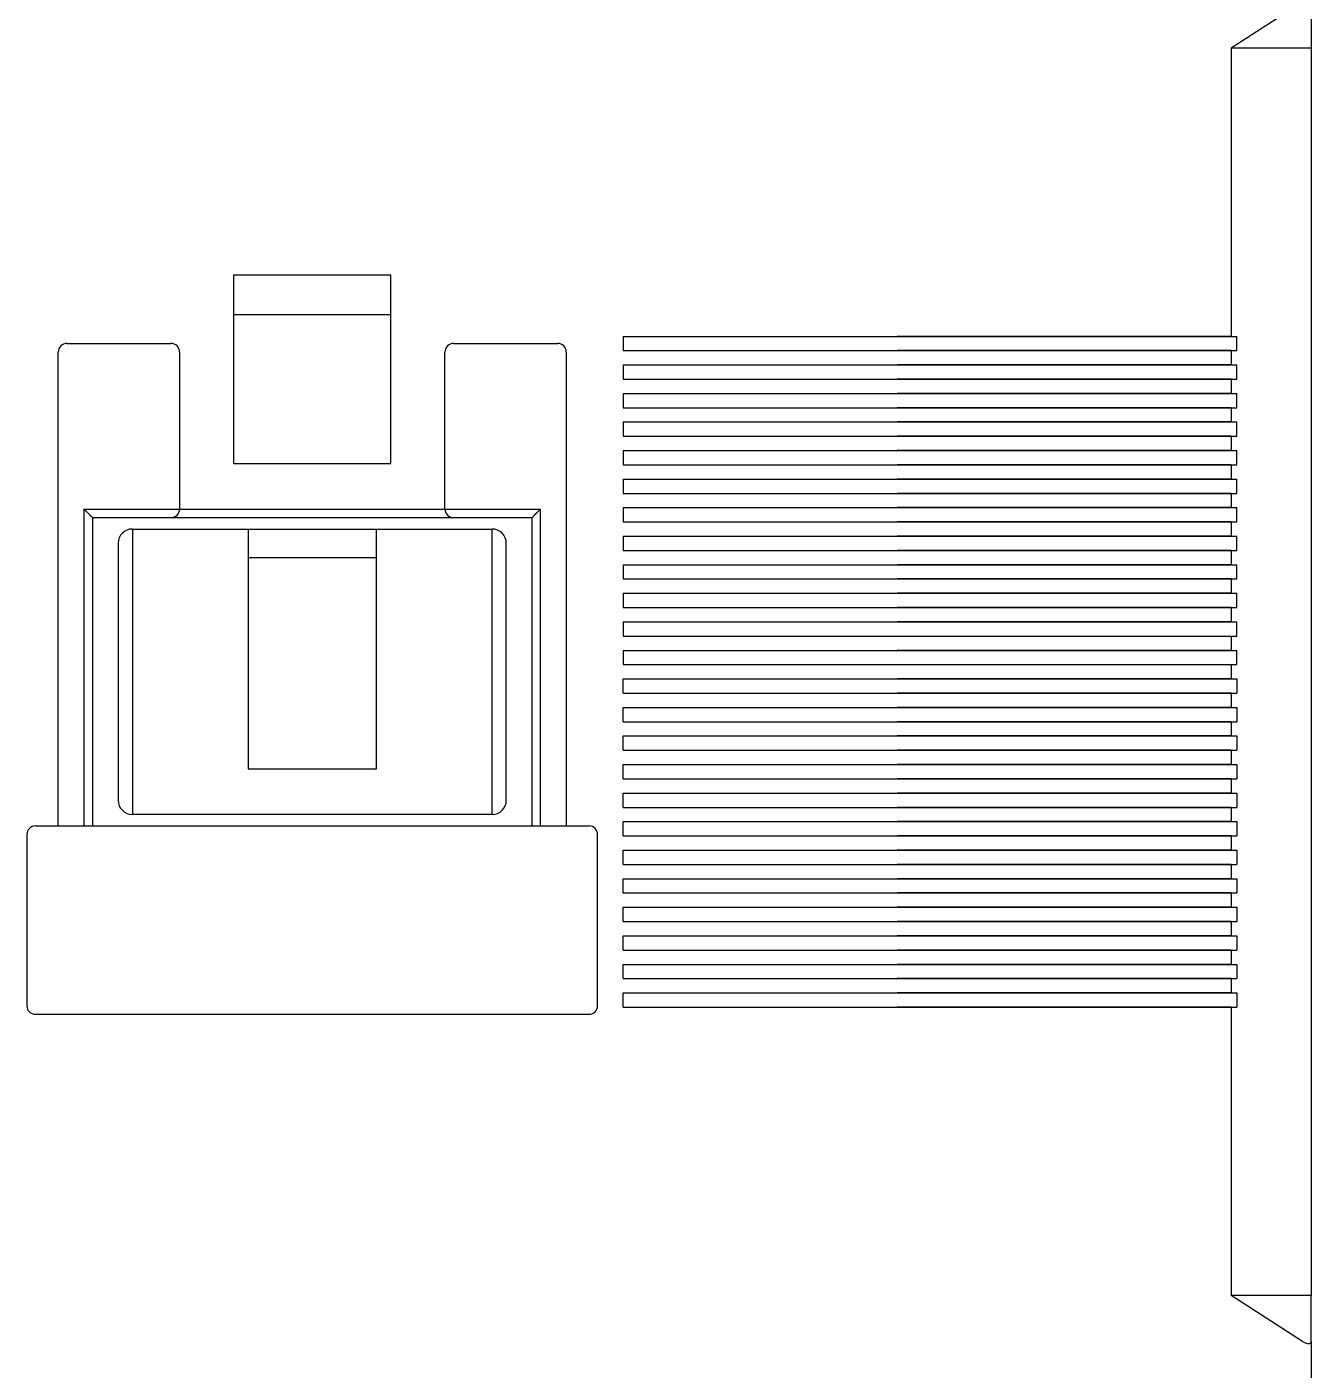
# Model space of a CAD drawing. Header units: millimetres. Extents: x -2567 to -2130, y -1703 to -1559.
# Drawn here: x -2541.66 to -2496.66, y -1655.57 to -1608.51 of the extents above; entities that cross this region are included whole.
import ezdxf

# ---------------------------------------------------------------- set-up
doc = ezdxf.new("R2010")
doc.units = ezdxf.units.MM

msp = doc.modelspace()

# ---------------------------------------------------------------- linework, layer by layer
at = {"color": 7, "linetype": 'Continuous'}
for p, q in [((-2496.959, -1607.644), (-2499.459, -1609.251)), ((-2496.659, -1607.644), (-2496.659, -1609.251)), ((-2496.659, -1609.251), (-2499.459, -1609.251)), ((-2499.459, -1609.251), (-2499.459, -1619.351)), ((-2499.459, -1609.251), (-2499.459, -1619.351)), ((-2499.459, -1609.251), (-2499.459, -1619.351)), ((-2496.659, -1609.251), (-2496.659, -1652.951)), ((-2534.409, -1623.801), (-2534.409, -1617.201)), ((-2534.409, -1617.201), (-2528.909, -1617.201)), ((-2528.909, -1623.801), (-2528.909, -1617.201)), ((-2528.909, -1618.601), (-2534.409, -1618.601)), ((-2540.259, -1619.601), (-2536.609, -1619.601)), ((-2526.709, -1619.601), (-2523.059, -1619.601)), ((-2520.759, -1619.351), (-2520.759, -1619.851)), ((-2520.759, -1619.351), (-2499.259, -1619.351)), ((-2499.459, -1619.351), (-2511.159, -1619.351)), ((-2499.459, -1619.351), (-2511.159, -1619.351)), ((-2499.459, -1619.351), (-2511.159, -1619.351)), ((-2499.459, -1619.351), (-2499.259, -1619.351)), ((-2499.459, -1619.351), (-2499.259, -1619.351)), ((-2499.459, -1619.351), (-2499.259, -1619.351)), ((-2499.259, -1619.851), (-2499.259, -1619.351)), ((-2499.259, -1619.851), (-2499.259, -1619.351)), ((-2499.259, -1619.851), (-2499.259, -1619.351)), ((-2540.559, -1636.501), (-2540.559, -1619.901)), ((-2536.309, -1619.901), (-2536.309, -1625.401)), ((-2527.009, -1625.401), (-2527.009, -1619.901)), ((-2522.759, -1619.901), (-2522.759, -1636.501)), ((-2520.759, -1619.851), (-2499.259, -1619.851)), ((-2499.459, -1619.851), (-2511.159, -1619.851)), ((-2499.459, -1619.851), (-2511.159, -1619.851)), ((-2499.459, -1619.851), (-2511.159, -1619.851)), ((-2499.459, -1619.851), (-2499.259, -1619.851)), ((-2499.459, -1619.851), (-2499.459, -1620.351)), ((-2499.459, -1619.851), (-2499.259, -1619.851)), ((-2499.459, -1619.851), (-2499.459, -1620.351)), ((-2499.459, -1619.851), (-2499.259, -1619.851)), ((-2499.459, -1619.851), (-2499.459, -1620.351)), ((-2520.759, -1620.351), (-2520.759, -1620.851)), ((-2520.759, -1620.351), (-2499.259, -1620.351)), ((-2499.459, -1620.351), (-2511.159, -1620.351)), ((-2499.459, -1620.351), (-2511.159, -1620.351)), ((-2499.459, -1620.351), (-2511.159, -1620.351)), ((-2499.459, -1620.351), (-2499.259, -1620.351)), ((-2499.459, -1620.351), (-2499.259, -1620.351)), ((-2499.459, -1620.351), (-2499.259, -1620.351)), ((-2499.259, -1620.851), (-2499.259, -1620.351)), ((-2499.259, -1620.851), (-2499.259, -1620.351)), ((-2499.259, -1620.851), (-2499.259, -1620.351)), ((-2520.759, -1620.851), (-2499.259, -1620.851)), ((-2499.459, -1620.851), (-2511.159, -1620.851)), ((-2499.459, -1620.851), (-2511.159, -1620.851)), ((-2499.459, -1620.851), (-2511.159, -1620.851)), ((-2499.459, -1620.851), (-2499.259, -1620.851)), ((-2499.459, -1620.851), (-2499.459, -1621.351)), ((-2499.459, -1620.851), (-2499.259, -1620.851)), ((-2499.459, -1620.851), (-2499.459, -1621.351)), ((-2499.459, -1620.851), (-2499.259, -1620.851)), ((-2499.459, -1620.851), (-2499.459, -1621.351)), ((-2520.759, -1621.351), (-2520.759, -1621.851)), ((-2520.759, -1621.351), (-2499.259, -1621.351)), ((-2499.459, -1621.351), (-2511.159, -1621.351)), ((-2499.459, -1621.351), (-2511.159, -1621.351)), ((-2499.459, -1621.351), (-2511.159, -1621.351)), ((-2499.459, -1621.351), (-2499.259, -1621.351)), ((-2499.459, -1621.351), (-2499.259, -1621.351)), ((-2499.459, -1621.351), (-2499.259, -1621.351)), ((-2499.259, -1621.851), (-2499.259, -1621.351)), ((-2499.259, -1621.851), (-2499.259, -1621.351)), ((-2499.259, -1621.851), (-2499.259, -1621.351)), ((-2520.759, -1621.851), (-2499.259, -1621.851)), ((-2499.459, -1621.851), (-2511.159, -1621.851)), ((-2499.459, -1621.851), (-2511.159, -1621.851)), ((-2499.459, -1621.851), (-2511.159, -1621.851)), ((-2499.459, -1621.851), (-2499.259, -1621.851)), ((-2499.459, -1621.851), (-2499.459, -1622.351)), ((-2499.459, -1621.851), (-2499.259, -1621.851)), ((-2499.459, -1621.851), (-2499.459, -1622.351)), ((-2499.459, -1621.851), (-2499.259, -1621.851)), ((-2499.459, -1621.851), (-2499.459, -1622.351)), ((-2520.759, -1622.351), (-2499.259, -1622.351)), ((-2520.759, -1622.351), (-2520.759, -1622.851)), ((-2499.459, -1622.351), (-2511.159, -1622.351)), ((-2499.459, -1622.351), (-2511.159, -1622.351)), ((-2499.459, -1622.351), (-2511.159, -1622.351)), ((-2499.459, -1622.351), (-2499.259, -1622.351)), ((-2499.459, -1622.351), (-2499.259, -1622.351)), ((-2499.459, -1622.351), (-2499.259, -1622.351)), ((-2499.259, -1622.851), (-2499.259, -1622.351)), ((-2499.259, -1622.851), (-2499.259, -1622.351)), ((-2499.259, -1622.851), (-2499.259, -1622.351)), ((-2520.759, -1622.851), (-2499.259, -1622.851)), ((-2499.459, -1622.851), (-2511.159, -1622.851)), ((-2499.459, -1622.851), (-2511.159, -1622.851)), ((-2499.459, -1622.851), (-2511.159, -1622.851)), ((-2499.459, -1622.851), (-2499.259, -1622.851)), ((-2499.459, -1622.851), (-2499.459, -1623.351)), ((-2499.459, -1622.851), (-2499.259, -1622.851)), ((-2499.459, -1622.851), (-2499.459, -1623.351)), ((-2499.459, -1622.851), (-2499.259, -1622.851)), ((-2499.459, -1622.851), (-2499.459, -1623.351)), ((-2520.759, -1623.351), (-2499.259, -1623.351)), ((-2520.759, -1623.351), (-2520.759, -1623.851)), ((-2499.459, -1623.351), (-2511.159, -1623.351)), ((-2499.459, -1623.351), (-2511.159, -1623.351)), ((-2499.459, -1623.351), (-2511.159, -1623.351)), ((-2499.459, -1623.351), (-2499.259, -1623.351)), ((-2499.459, -1623.351), (-2499.259, -1623.351)), ((-2499.459, -1623.351), (-2499.259, -1623.351)), ((-2499.259, -1623.851), (-2499.259, -1623.351)), ((-2499.259, -1623.851), (-2499.259, -1623.351)), ((-2499.259, -1623.851), (-2499.259, -1623.351)), ((-2534.409, -1623.801), (-2528.909, -1623.801)), ((-2520.759, -1623.851), (-2499.259, -1623.851)), ((-2499.459, -1623.851), (-2511.159, -1623.851)), ((-2499.459, -1623.851), (-2511.159, -1623.851)), ((-2499.459, -1623.851), (-2511.159, -1623.851)), ((-2499.459, -1623.851), (-2499.259, -1623.851)), ((-2499.459, -1623.851), (-2499.459, -1624.351)), ((-2499.459, -1623.851), (-2499.259, -1623.851)), ((-2499.459, -1623.851), (-2499.459, -1624.351)), ((-2499.459, -1623.851), (-2499.259, -1623.851)), ((-2499.459, -1623.851), (-2499.459, -1624.351)), ((-2520.759, -1624.351), (-2499.259, -1624.351)), ((-2520.759, -1624.351), (-2520.759, -1624.851)), ((-2499.459, -1624.351), (-2511.159, -1624.351)), ((-2499.459, -1624.351), (-2511.159, -1624.351)), ((-2499.459, -1624.351), (-2511.159, -1624.351)), ((-2499.459, -1624.351), (-2499.259, -1624.351)), ((-2499.459, -1624.351), (-2499.259, -1624.351)), ((-2499.459, -1624.351), (-2499.259, -1624.351)), ((-2499.259, -1624.851), (-2499.259, -1624.351)), ((-2499.259, -1624.851), (-2499.259, -1624.351)), ((-2499.259, -1624.851), (-2499.259, -1624.351)), ((-2520.759, -1624.851), (-2499.259, -1624.851)), ((-2499.459, -1624.851), (-2511.159, -1624.851)), ((-2499.459, -1624.851), (-2511.159, -1624.851)), ((-2499.459, -1624.851), (-2511.159, -1624.851)), ((-2499.459, -1624.851), (-2499.259, -1624.851)), ((-2499.459, -1624.851), (-2499.459, -1625.351)), ((-2499.459, -1624.851), (-2499.259, -1624.851)), ((-2499.459, -1624.851), (-2499.459, -1625.351)), ((-2499.459, -1624.851), (-2499.259, -1624.851)), ((-2499.459, -1624.851), (-2499.459, -1625.351)), ((-2539.659, -1625.401), (-2539.659, -1636.501)), ((-2539.659, -1625.401), (-2523.659, -1625.401)), ((-2539.359, -1625.701), (-2539.359, -1636.501)), ((-2539.359, -1625.701), (-2523.959, -1625.701)), ((-2523.959, -1636.501), (-2523.959, -1625.701)), ((-2523.659, -1636.501), (-2523.659, -1625.401)), ((-2520.759, -1625.351), (-2499.259, -1625.351)), ((-2520.759, -1625.351), (-2520.759, -1625.851)), ((-2499.459, -1625.351), (-2511.159, -1625.351)), ((-2499.459, -1625.351), (-2511.159, -1625.351)), ((-2499.459, -1625.351), (-2511.159, -1625.351)), ((-2499.459, -1625.351), (-2499.259, -1625.351)), ((-2499.459, -1625.351), (-2499.259, -1625.351)), ((-2499.459, -1625.351), (-2499.259, -1625.351)), ((-2499.259, -1625.851), (-2499.259, -1625.351)), ((-2499.259, -1625.851), (-2499.259, -1625.351)), ((-2499.259, -1625.851), (-2499.259, -1625.351)), ((-2537.959, -1626.101), (-2537.959, -1636.101)), ((-2533.909, -1626.101), (-2533.909, -1634.501)), ((-2529.409, -1634.501), (-2529.409, -1626.101)), ((-2525.359, -1636.101), (-2525.359, -1626.101)), ((-2520.759, -1625.851), (-2499.259, -1625.851)), ((-2499.459, -1625.851), (-2511.159, -1625.851)), ((-2499.459, -1625.851), (-2511.159, -1625.851)), ((-2499.459, -1625.851), (-2511.159, -1625.851)), ((-2499.459, -1625.851), (-2499.259, -1625.851)), ((-2499.459, -1625.851), (-2499.459, -1626.351)), ((-2499.459, -1625.851), (-2499.259, -1625.851)), ((-2499.459, -1625.851), (-2499.459, -1626.351)), ((-2499.459, -1625.851), (-2499.259, -1625.851)), ((-2499.459, -1625.851), (-2499.459, -1626.351)), ((-2538.459, -1626.601), (-2538.459, -1635.601)), ((-2524.859, -1635.601), (-2524.859, -1626.601)), ((-2520.759, -1626.351), (-2499.259, -1626.351)), ((-2520.759, -1626.351), (-2520.759, -1626.851)), ((-2499.459, -1626.351), (-2511.159, -1626.351)), ((-2499.459, -1626.351), (-2511.159, -1626.351)), ((-2499.459, -1626.351), (-2511.159, -1626.351)), ((-2499.459, -1626.351), (-2499.259, -1626.351)), ((-2499.459, -1626.351), (-2499.259, -1626.351)), ((-2499.459, -1626.351), (-2499.259, -1626.351)), ((-2499.259, -1626.851), (-2499.259, -1626.351)), ((-2499.259, -1626.851), (-2499.259, -1626.351)), ((-2499.259, -1626.851), (-2499.259, -1626.351)), ((-2533.909, -1627.101), (-2529.409, -1627.101)), ((-2520.759, -1626.851), (-2499.259, -1626.851)), ((-2499.459, -1626.851), (-2511.159, -1626.851)), ((-2499.459, -1626.851), (-2511.159, -1626.851)), ((-2499.459, -1626.851), (-2511.159, -1626.851)), ((-2499.459, -1626.851), (-2499.259, -1626.851)), ((-2499.459, -1626.851), (-2499.459, -1627.351)), ((-2499.459, -1626.851), (-2499.259, -1626.851)), ((-2499.459, -1626.851), (-2499.459, -1627.351)), ((-2499.459, -1626.851), (-2499.259, -1626.851)), ((-2499.459, -1626.851), (-2499.459, -1627.351)), ((-2520.759, -1627.351), (-2499.259, -1627.351)), ((-2520.759, -1627.351), (-2520.759, -1627.851)), ((-2499.459, -1627.351), (-2511.159, -1627.351)), ((-2499.459, -1627.351), (-2511.159, -1627.351)), ((-2499.459, -1627.351), (-2511.159, -1627.351)), ((-2499.459, -1627.351), (-2499.259, -1627.351)), ((-2499.459, -1627.351), (-2499.259, -1627.351)), ((-2499.459, -1627.351), (-2499.259, -1627.351)), ((-2499.259, -1627.851), (-2499.259, -1627.351)), ((-2499.259, -1627.851), (-2499.259, -1627.351)), ((-2499.259, -1627.851), (-2499.259, -1627.351)), ((-2520.759, -1627.851), (-2499.259, -1627.851)), ((-2499.459, -1627.851), (-2511.159, -1627.851)), ((-2499.459, -1627.851), (-2511.159, -1627.851)), ((-2499.459, -1627.851), (-2511.159, -1627.851)), ((-2499.459, -1627.851), (-2499.259, -1627.851)), ((-2499.459, -1627.851), (-2499.459, -1628.351)), ((-2499.459, -1627.851), (-2499.259, -1627.851)), ((-2499.459, -1627.851), (-2499.459, -1628.351)), ((-2499.459, -1627.851), (-2499.259, -1627.851)), ((-2499.459, -1627.851), (-2499.459, -1628.351)), ((-2520.759, -1628.351), (-2499.259, -1628.351)), ((-2520.759, -1628.351), (-2520.759, -1628.851)), ((-2499.459, -1628.351), (-2511.159, -1628.351)), ((-2499.459, -1628.351), (-2511.159, -1628.351)), ((-2499.459, -1628.351), (-2511.159, -1628.351)), ((-2499.459, -1628.351), (-2499.259, -1628.351)), ((-2499.459, -1628.351), (-2499.259, -1628.351)), ((-2499.459, -1628.351), (-2499.259, -1628.351)), ((-2499.259, -1628.851), (-2499.259, -1628.351)), ((-2499.259, -1628.851), (-2499.259, -1628.351)), ((-2499.259, -1628.851), (-2499.259, -1628.351)), ((-2520.759, -1628.851), (-2499.259, -1628.851)), ((-2499.459, -1628.851), (-2511.159, -1628.851)), ((-2499.459, -1628.851), (-2511.159, -1628.851)), ((-2499.459, -1628.851), (-2511.159, -1628.851)), ((-2499.459, -1628.851), (-2499.259, -1628.851)), ((-2499.459, -1628.851), (-2499.459, -1629.351)), ((-2499.459, -1628.851), (-2499.259, -1628.851)), ((-2499.459, -1628.851), (-2499.459, -1629.351)), ((-2499.459, -1628.851), (-2499.259, -1628.851)), ((-2499.459, -1628.851), (-2499.459, -1629.351)), ((-2520.759, -1629.351), (-2499.259, -1629.351)), ((-2520.759, -1629.351), (-2520.759, -1629.851)), ((-2499.459, -1629.351), (-2511.159, -1629.351)), ((-2499.459, -1629.351), (-2511.159, -1629.351)), ((-2499.459, -1629.351), (-2511.159, -1629.351)), ((-2499.459, -1629.351), (-2499.259, -1629.351)), ((-2499.459, -1629.351), (-2499.259, -1629.351)), ((-2499.459, -1629.351), (-2499.259, -1629.351)), ((-2499.259, -1629.851), (-2499.259, -1629.351)), ((-2499.259, -1629.851), (-2499.259, -1629.351)), ((-2499.259, -1629.851), (-2499.259, -1629.351)), ((-2520.759, -1629.851), (-2499.259, -1629.851)), ((-2511.159, -1629.851), (-2499.459, -1629.851)), ((-2511.159, -1629.851), (-2499.459, -1629.851)), ((-2511.159, -1629.851), (-2499.459, -1629.851)), ((-2499.459, -1629.851), (-2499.259, -1629.851)), ((-2499.459, -1629.851), (-2499.459, -1630.351)), ((-2499.459, -1629.851), (-2499.259, -1629.851)), ((-2499.459, -1629.851), (-2499.459, -1630.351)), ((-2499.459, -1629.851), (-2499.259, -1629.851)), ((-2499.459, -1629.851), (-2499.459, -1630.351)), ((-2520.759, -1630.351), (-2499.259, -1630.351)), ((-2520.759, -1630.351), (-2520.759, -1630.851)), ((-2499.459, -1630.351), (-2511.159, -1630.351)), ((-2499.459, -1630.351), (-2511.159, -1630.351)), ((-2499.459, -1630.351), (-2511.159, -1630.351)), ((-2499.459, -1630.351), (-2499.259, -1630.351)), ((-2499.459, -1630.351), (-2499.259, -1630.351)), ((-2499.459, -1630.351), (-2499.259, -1630.351)), ((-2499.259, -1630.851), (-2499.259, -1630.351)), ((-2499.259, -1630.851), (-2499.259, -1630.351)), ((-2499.259, -1630.851), (-2499.259, -1630.351)), ((-2520.759, -1630.851), (-2499.259, -1630.851)), ((-2511.159, -1630.851), (-2499.459, -1630.851)), ((-2511.159, -1630.851), (-2499.459, -1630.851)), ((-2511.159, -1630.851), (-2499.459, -1630.851)), ((-2499.459, -1630.851), (-2499.259, -1630.851)), ((-2499.459, -1630.851), (-2499.459, -1631.351)), ((-2499.459, -1630.851), (-2499.259, -1630.851)), ((-2499.459, -1630.851), (-2499.459, -1631.351)), ((-2499.459, -1630.851), (-2499.259, -1630.851)), ((-2499.459, -1630.851), (-2499.459, -1631.351)), ((-2520.759, -1631.351), (-2499.259, -1631.351)), ((-2520.759, -1631.851), (-2520.759, -1631.351)), ((-2499.459, -1631.351), (-2511.159, -1631.351)), ((-2499.459, -1631.351), (-2511.159, -1631.351)), ((-2499.459, -1631.351), (-2511.159, -1631.351)), ((-2499.459, -1631.351), (-2499.259, -1631.351)), ((-2499.459, -1631.351), (-2499.259, -1631.351)), ((-2499.459, -1631.351), (-2499.259, -1631.351)), ((-2499.259, -1631.351), (-2499.259, -1631.851)), ((-2499.259, -1631.351), (-2499.259, -1631.851)), ((-2499.259, -1631.351), (-2499.259, -1631.851)), ((-2520.759, -1631.851), (-2499.259, -1631.851)), ((-2499.459, -1631.851), (-2511.159, -1631.851)), ((-2499.459, -1631.851), (-2511.159, -1631.851)), ((-2499.459, -1631.851), (-2511.159, -1631.851)), ((-2499.459, -1631.851), (-2499.259, -1631.851)), ((-2499.459, -1631.851), (-2499.459, -1632.351)), ((-2499.459, -1631.851), (-2499.259, -1631.851)), ((-2499.459, -1631.851), (-2499.459, -1632.351)), ((-2499.459, -1631.851), (-2499.259, -1631.851)), ((-2499.459, -1631.851), (-2499.459, -1632.351)), ((-2520.759, -1632.351), (-2499.259, -1632.351)), ((-2520.759, -1632.851), (-2520.759, -1632.351)), ((-2499.459, -1632.351), (-2511.159, -1632.351)), ((-2499.459, -1632.351), (-2511.159, -1632.351)), ((-2499.459, -1632.351), (-2511.159, -1632.351)), ((-2499.459, -1632.351), (-2499.259, -1632.351)), ((-2499.459, -1632.351), (-2499.259, -1632.351)), ((-2499.459, -1632.351), (-2499.259, -1632.351)), ((-2499.259, -1632.351), (-2499.259, -1632.851)), ((-2499.259, -1632.351), (-2499.259, -1632.851)), ((-2499.259, -1632.351), (-2499.259, -1632.851)), ((-2520.759, -1632.851), (-2499.259, -1632.851)), ((-2499.459, -1632.851), (-2511.159, -1632.851)), ((-2499.459, -1632.851), (-2511.159, -1632.851)), ((-2499.459, -1632.851), (-2511.159, -1632.851)), ((-2499.459, -1632.851), (-2499.259, -1632.851)), ((-2499.459, -1632.851), (-2499.459, -1633.351)), ((-2499.459, -1632.851), (-2499.259, -1632.851)), ((-2499.459, -1632.851), (-2499.459, -1633.351)), ((-2499.459, -1632.851), (-2499.259, -1632.851)), ((-2499.459, -1632.851), (-2499.459, -1633.351)), ((-2520.759, -1633.351), (-2499.259, -1633.351)), ((-2520.759, -1633.851), (-2520.759, -1633.351)), ((-2499.459, -1633.351), (-2511.159, -1633.351)), ((-2499.459, -1633.351), (-2511.159, -1633.351)), ((-2499.459, -1633.351), (-2511.159, -1633.351)), ((-2499.459, -1633.351), (-2499.259, -1633.351)), ((-2499.459, -1633.351), (-2499.259, -1633.351)), ((-2499.459, -1633.351), (-2499.259, -1633.351)), ((-2499.259, -1633.351), (-2499.259, -1633.851)), ((-2499.259, -1633.351), (-2499.259, -1633.851)), ((-2499.259, -1633.351), (-2499.259, -1633.851)), ((-2520.759, -1633.851), (-2499.259, -1633.851)), ((-2499.459, -1633.851), (-2511.159, -1633.851)), ((-2499.459, -1633.851), (-2511.159, -1633.851)), ((-2499.459, -1633.851), (-2511.159, -1633.851)), ((-2499.459, -1633.851), (-2499.259, -1633.851)), ((-2499.459, -1633.851), (-2499.459, -1634.351)), ((-2499.459, -1633.851), (-2499.259, -1633.851)), ((-2499.459, -1633.851), (-2499.459, -1634.351)), ((-2499.459, -1633.851), (-2499.259, -1633.851)), ((-2499.459, -1633.851), (-2499.459, -1634.351)), ((-2533.909, -1634.501), (-2529.409, -1634.501)), ((-2520.759, -1634.351), (-2499.259, -1634.351)), ((-2520.759, -1634.851), (-2520.759, -1634.351)), ((-2499.459, -1634.351), (-2511.159, -1634.351)), ((-2499.459, -1634.351), (-2511.159, -1634.351)), ((-2499.459, -1634.351), (-2511.159, -1634.351)), ((-2499.459, -1634.351), (-2499.259, -1634.351)), ((-2499.459, -1634.351), (-2499.259, -1634.351)), ((-2499.459, -1634.351), (-2499.259, -1634.351)), ((-2499.259, -1634.351), (-2499.259, -1634.851)), ((-2499.259, -1634.351), (-2499.259, -1634.851)), ((-2499.259, -1634.351), (-2499.259, -1634.851)), ((-2520.759, -1634.851), (-2499.259, -1634.851)), ((-2499.459, -1634.851), (-2511.159, -1634.851)), ((-2499.459, -1634.851), (-2511.159, -1634.851)), ((-2499.459, -1634.851), (-2511.159, -1634.851)), ((-2499.459, -1634.851), (-2499.259, -1634.851)), ((-2499.459, -1634.851), (-2499.459, -1635.351)), ((-2499.459, -1634.851), (-2499.259, -1634.851)), ((-2499.459, -1634.851), (-2499.459, -1635.351)), ((-2499.459, -1634.851), (-2499.259, -1634.851)), ((-2499.459, -1634.851), (-2499.459, -1635.351)), ((-2520.759, -1635.351), (-2499.259, -1635.351)), ((-2520.759, -1635.851), (-2520.759, -1635.351)), ((-2499.459, -1635.351), (-2511.159, -1635.351)), ((-2499.459, -1635.351), (-2511.159, -1635.351)), ((-2499.459, -1635.351), (-2511.159, -1635.351)), ((-2499.459, -1635.351), (-2499.259, -1635.351)), ((-2499.459, -1635.351), (-2499.259, -1635.351)), ((-2499.459, -1635.351), (-2499.259, -1635.351)), ((-2499.259, -1635.351), (-2499.259, -1635.851)), ((-2499.259, -1635.351), (-2499.259, -1635.851)), ((-2499.259, -1635.351), (-2499.259, -1635.851)), ((-2520.759, -1635.851), (-2499.259, -1635.851)), ((-2499.459, -1635.851), (-2511.159, -1635.851)), ((-2499.459, -1635.851), (-2511.159, -1635.851)), ((-2499.459, -1635.851), (-2511.159, -1635.851)), ((-2499.459, -1635.851), (-2499.259, -1635.851)), ((-2499.459, -1635.851), (-2499.459, -1636.351)), ((-2499.459, -1635.851), (-2499.259, -1635.851)), ((-2499.459, -1635.851), (-2499.459, -1636.351)), ((-2499.459, -1635.851), (-2499.259, -1635.851)), ((-2499.459, -1635.851), (-2499.459, -1636.351)), ((-2541.359, -1636.501), (-2521.959, -1636.501)), ((-2520.759, -1636.351), (-2499.259, -1636.351)), ((-2520.759, -1636.851), (-2520.759, -1636.351)), ((-2499.459, -1636.351), (-2511.159, -1636.351)), ((-2499.459, -1636.351), (-2511.159, -1636.351)), ((-2499.459, -1636.351), (-2511.159, -1636.351)), ((-2499.459, -1636.351), (-2499.259, -1636.351)), ((-2499.459, -1636.351), (-2499.259, -1636.351)), ((-2499.459, -1636.351), (-2499.259, -1636.351)), ((-2499.259, -1636.351), (-2499.259, -1636.851)), ((-2499.259, -1636.351), (-2499.259, -1636.851)), ((-2499.259, -1636.351), (-2499.259, -1636.851)), ((-2541.659, -1636.801), (-2541.659, -1642.801)), ((-2521.659, -1642.801), (-2521.659, -1636.801)), ((-2520.759, -1636.851), (-2499.259, -1636.851)), ((-2499.459, -1636.851), (-2511.159, -1636.851)), ((-2499.459, -1636.851), (-2511.159, -1636.851)), ((-2499.459, -1636.851), (-2511.159, -1636.851)), ((-2499.459, -1636.851), (-2499.259, -1636.851)), ((-2499.459, -1636.851), (-2499.459, -1637.351)), ((-2499.459, -1636.851), (-2499.259, -1636.851)), ((-2499.459, -1636.851), (-2499.459, -1637.351)), ((-2499.459, -1636.851), (-2499.259, -1636.851)), ((-2499.459, -1636.851), (-2499.459, -1637.351)), ((-2520.759, -1637.351), (-2499.259, -1637.351)), ((-2520.759, -1637.851), (-2520.759, -1637.351)), ((-2499.459, -1637.351), (-2511.159, -1637.351)), ((-2499.459, -1637.351), (-2511.159, -1637.351)), ((-2499.459, -1637.351), (-2511.159, -1637.351)), ((-2499.459, -1637.351), (-2499.259, -1637.351)), ((-2499.459, -1637.351), (-2499.259, -1637.351)), ((-2499.459, -1637.351), (-2499.259, -1637.351)), ((-2499.259, -1637.351), (-2499.259, -1637.851)), ((-2499.259, -1637.351), (-2499.259, -1637.851)), ((-2499.259, -1637.351), (-2499.259, -1637.851)), ((-2520.759, -1637.851), (-2499.259, -1637.851)), ((-2499.459, -1637.851), (-2511.159, -1637.851)), ((-2499.459, -1637.851), (-2511.159, -1637.851)), ((-2499.459, -1637.851), (-2511.159, -1637.851)), ((-2499.459, -1637.851), (-2499.259, -1637.851)), ((-2499.459, -1637.851), (-2499.459, -1638.351)), ((-2499.459, -1637.851), (-2499.259, -1637.851)), ((-2499.459, -1637.851), (-2499.459, -1638.351)), ((-2499.459, -1637.851), (-2499.259, -1637.851)), ((-2499.459, -1637.851), (-2499.459, -1638.351)), ((-2520.759, -1638.351), (-2499.259, -1638.351)), ((-2520.759, -1638.851), (-2520.759, -1638.351)), ((-2499.459, -1638.351), (-2511.159, -1638.351)), ((-2499.459, -1638.351), (-2511.159, -1638.351)), ((-2499.459, -1638.351), (-2511.159, -1638.351)), ((-2499.459, -1638.351), (-2499.259, -1638.351)), ((-2499.459, -1638.351), (-2499.259, -1638.351)), ((-2499.459, -1638.351), (-2499.259, -1638.351)), ((-2499.259, -1638.351), (-2499.259, -1638.851)), ((-2499.259, -1638.351), (-2499.259, -1638.851)), ((-2499.259, -1638.351), (-2499.259, -1638.851)), ((-2520.759, -1638.851), (-2499.259, -1638.851)), ((-2499.459, -1638.851), (-2511.159, -1638.851)), ((-2499.459, -1638.851), (-2511.159, -1638.851)), ((-2499.459, -1638.851), (-2511.159, -1638.851)), ((-2499.459, -1638.851), (-2499.259, -1638.851)), ((-2499.459, -1638.851), (-2499.459, -1639.351)), ((-2499.459, -1638.851), (-2499.259, -1638.851)), ((-2499.459, -1638.851), (-2499.459, -1639.351)), ((-2499.459, -1638.851), (-2499.259, -1638.851)), ((-2499.459, -1638.851), (-2499.459, -1639.351)), ((-2520.759, -1639.351), (-2499.259, -1639.351)), ((-2520.759, -1639.851), (-2520.759, -1639.351)), ((-2499.459, -1639.351), (-2511.159, -1639.351)), ((-2499.459, -1639.351), (-2511.159, -1639.351)), ((-2499.459, -1639.351), (-2511.159, -1639.351)), ((-2499.459, -1639.351), (-2499.259, -1639.351)), ((-2499.459, -1639.351), (-2499.259, -1639.351)), ((-2499.459, -1639.351), (-2499.259, -1639.351)), ((-2499.259, -1639.351), (-2499.259, -1639.851)), ((-2499.259, -1639.351), (-2499.259, -1639.851)), ((-2499.259, -1639.351), (-2499.259, -1639.851)), ((-2520.759, -1639.851), (-2499.259, -1639.851)), ((-2499.459, -1639.851), (-2511.159, -1639.851)), ((-2499.459, -1639.851), (-2511.159, -1639.851)), ((-2499.459, -1639.851), (-2511.159, -1639.851)), ((-2499.459, -1639.851), (-2499.259, -1639.851)), ((-2499.459, -1639.851), (-2499.459, -1640.351)), ((-2499.459, -1639.851), (-2499.259, -1639.851)), ((-2499.459, -1639.851), (-2499.459, -1640.351)), ((-2499.459, -1639.851), (-2499.259, -1639.851)), ((-2499.459, -1639.851), (-2499.459, -1640.351)), ((-2520.759, -1640.351), (-2499.259, -1640.351)), ((-2520.759, -1640.851), (-2520.759, -1640.351)), ((-2499.459, -1640.351), (-2511.159, -1640.351)), ((-2499.459, -1640.351), (-2511.159, -1640.351)), ((-2499.459, -1640.351), (-2511.159, -1640.351)), ((-2499.459, -1640.351), (-2499.259, -1640.351)), ((-2499.459, -1640.351), (-2499.259, -1640.351)), ((-2499.459, -1640.351), (-2499.259, -1640.351)), ((-2499.259, -1640.351), (-2499.259, -1640.851)), ((-2499.259, -1640.351), (-2499.259, -1640.851)), ((-2499.259, -1640.351), (-2499.259, -1640.851)), ((-2520.759, -1640.851), (-2499.259, -1640.851)), ((-2499.459, -1640.851), (-2511.159, -1640.851)), ((-2499.459, -1640.851), (-2511.159, -1640.851)), ((-2499.459, -1640.851), (-2511.159, -1640.851)), ((-2499.459, -1640.851), (-2499.259, -1640.851)), ((-2499.459, -1640.851), (-2499.459, -1641.351)), ((-2499.459, -1640.851), (-2499.259, -1640.851)), ((-2499.459, -1640.851), (-2499.459, -1641.351)), ((-2499.459, -1640.851), (-2499.259, -1640.851)), ((-2499.459, -1640.851), (-2499.459, -1641.351)), ((-2520.759, -1641.351), (-2499.259, -1641.351)), ((-2520.759, -1641.851), (-2520.759, -1641.351)), ((-2499.459, -1641.351), (-2511.159, -1641.351)), ((-2499.459, -1641.351), (-2511.159, -1641.351)), ((-2499.459, -1641.351), (-2511.159, -1641.351)), ((-2499.459, -1641.351), (-2499.259, -1641.351)), ((-2499.459, -1641.351), (-2499.259, -1641.351)), ((-2499.459, -1641.351), (-2499.259, -1641.351)), ((-2499.259, -1641.351), (-2499.259, -1641.851)), ((-2499.259, -1641.351), (-2499.259, -1641.851)), ((-2499.259, -1641.351), (-2499.259, -1641.851)), ((-2520.759, -1641.851), (-2499.259, -1641.851)), ((-2499.459, -1641.851), (-2511.159, -1641.851)), ((-2499.459, -1641.851), (-2511.159, -1641.851)), ((-2499.459, -1641.851), (-2511.159, -1641.851)), ((-2499.459, -1641.851), (-2499.259, -1641.851)), ((-2499.459, -1641.851), (-2499.459, -1642.351)), ((-2499.459, -1641.851), (-2499.259, -1641.851)), ((-2499.459, -1641.851), (-2499.459, -1642.351)), ((-2499.459, -1641.851), (-2499.259, -1641.851)), ((-2499.459, -1641.851), (-2499.459, -1642.351)), ((-2520.759, -1642.351), (-2499.259, -1642.351)), ((-2520.759, -1642.851), (-2520.759, -1642.351)), ((-2499.459, -1642.351), (-2511.159, -1642.351)), ((-2499.459, -1642.351), (-2511.159, -1642.351)), ((-2499.459, -1642.351), (-2511.159, -1642.351)), ((-2499.459, -1642.351), (-2499.259, -1642.351)), ((-2499.459, -1642.351), (-2499.259, -1642.351)), ((-2499.459, -1642.351), (-2499.259, -1642.351)), ((-2499.259, -1642.351), (-2499.259, -1642.851)), ((-2499.259, -1642.351), (-2499.259, -1642.851)), ((-2499.259, -1642.351), (-2499.259, -1642.851)), ((-2541.359, -1643.101), (-2521.959, -1643.101)), ((-2520.759, -1642.851), (-2499.259, -1642.851)), ((-2499.459, -1642.851), (-2511.159, -1642.851)), ((-2499.459, -1642.851), (-2511.159, -1642.851)), ((-2499.459, -1642.851), (-2511.159, -1642.851)), ((-2499.459, -1642.851), (-2499.259, -1642.851)), ((-2499.459, -1642.851), (-2499.459, -1652.951)), ((-2499.459, -1642.851), (-2499.259, -1642.851)), ((-2499.459, -1642.851), (-2499.459, -1652.951)), ((-2499.459, -1642.851), (-2499.259, -1642.851)), ((-2499.459, -1642.851), (-2499.459, -1652.951)), ((-2496.959, -1654.558), (-2499.459, -1652.951)), ((-2496.659, -1652.951), (-2499.459, -1652.951)), ((-2496.659, -1654.558), (-2496.659, -1652.951)), ((-2496.659, -1654.558), (-2496.659, -1672.977)), ((-2496.659, -1654.558), (-2496.659, -1672.977))]:
    msp.add_line(p, q, dxfattribs=at)
at = {"color": 7}
for p, q in [((-2537.959, -1626.101), (-2525.359, -1626.101)), ((-2525.359, -1636.101), (-2537.959, -1636.101))]:
    msp.add_line(p, q, dxfattribs=at)
at = {"color": 7, "linetype": 'Continuous'}
for centre, radius, start, end in [((-2540.259, -1619.901), 0.3, 90, 180), ((-2536.609, -1619.901), 0.3, 0, 90), ((-2526.709, -1619.901), 0.3, 90, 180), ((-2523.059, -1619.901), 0.3, 0, 90), ((-2536.609, -1625.401), 0.3, 270, 0), ((-2526.709, -1625.401), 0.3, 180, 270), ((-2537.959, -1626.601), 0.5, 90, 180), ((-2525.359, -1626.601), 0.5, 0, 90), ((-2537.959, -1635.601), 0.5, 180, 270), ((-2525.359, -1635.601), 0.5, 270, 0), ((-2541.359, -1636.801), 0.3, 90, 180), ((-2521.959, -1636.801), 0.3, 0, 90), ((-2541.359, -1642.801), 0.3, 180, 270), ((-2521.959, -1642.801), 0.3, 270, 0)]:
    msp.add_arc(centre, radius, start, end, dxfattribs=at)
for points, knots in [([(-2539.359, -1625.701), (-2539.364, -1625.695), (-2539.382, -1625.677), (-2539.418, -1625.641), (-2539.47, -1625.59), (-2539.529, -1625.53), (-2539.593, -1625.466), (-2539.637, -1625.423), (-2539.659, -1625.401)], [0, 0, 0, 0, 0.0224464, 0.077683, 0.1527509, 0.2395232, 0.3319906, 0.4242641, 0.4242641, 0.4242641, 0.4242641]), ([(-2523.959, -1625.701), (-2523.953, -1625.695), (-2523.935, -1625.677), (-2523.899, -1625.641), (-2523.848, -1625.59), (-2523.788, -1625.53), (-2523.724, -1625.466), (-2523.681, -1625.423), (-2523.659, -1625.401)], [0, 0, 0, 0, 0.0224464, 0.077683, 0.1527509, 0.2395232, 0.3319906, 0.4242641, 0.4242641, 0.4242641, 0.4242641]), ([(-2496.959, -1654.558), (-2496.928, -1654.577), (-2496.871, -1654.609), (-2496.789, -1654.637), (-2496.72, -1654.641), (-2496.667, -1654.612), (-2496.659, -1654.575), (-2496.659, -1654.558)], [0, 0, 0, 0, 0.1080511, 0.1951408, 0.2597826, 0.3096055, 0.3618593, 0.3618593, 0.3618593, 0.3618593])]:
    msp.add_open_spline(points, degree=3, knots=knots, dxfattribs=at)

doc.saveas('drawing.dxf')
